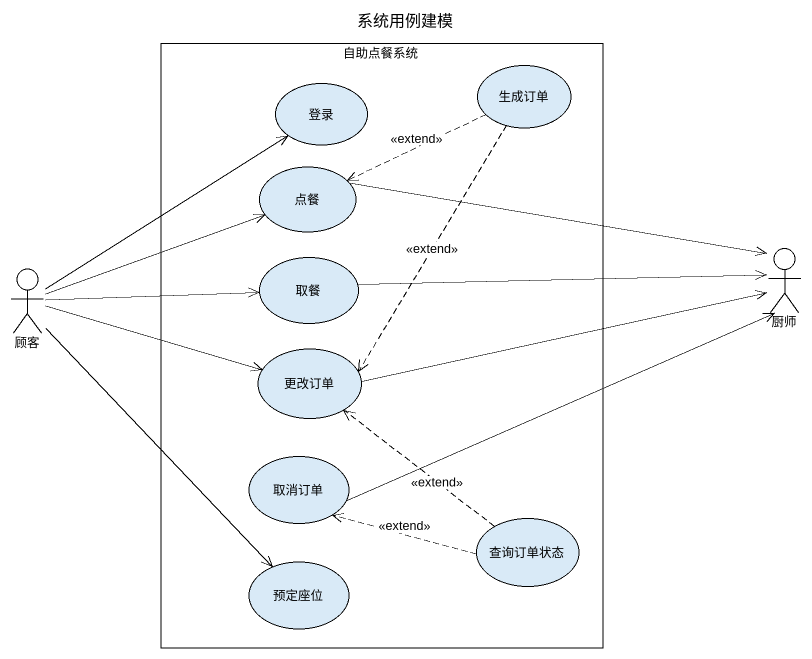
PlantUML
@startuml
title 系统用例建模
rectangle 自助点餐系统 {
  usecase 生成订单
  usecase 登录
  usecase 点餐
  usecase 取餐
  usecase 更改订单
  usecase 取消订单
  usecase 查询订单状态
  usecase 预定座位
}
actor 顾客
actor 厨师
生成订单 .left.> 点餐 : <<extend>>
生成订单 ..> 更改订单 : <<extend>>
点餐 -right-> 厨师
顾客 -up-> 登录
顾客 -right-> 点餐
顾客 -right-> 取餐
顾客 -right-> 更改订单
顾客 --> 预定座位
取餐 -right-> 厨师
更改订单 -right-> 厨师
取消订单 -right-> 厨师
查询订单状态 .up.> 更改订单 : <<extend>>
查询订单状态 .left.> 取消订单 : <<extend>>
@enduml
